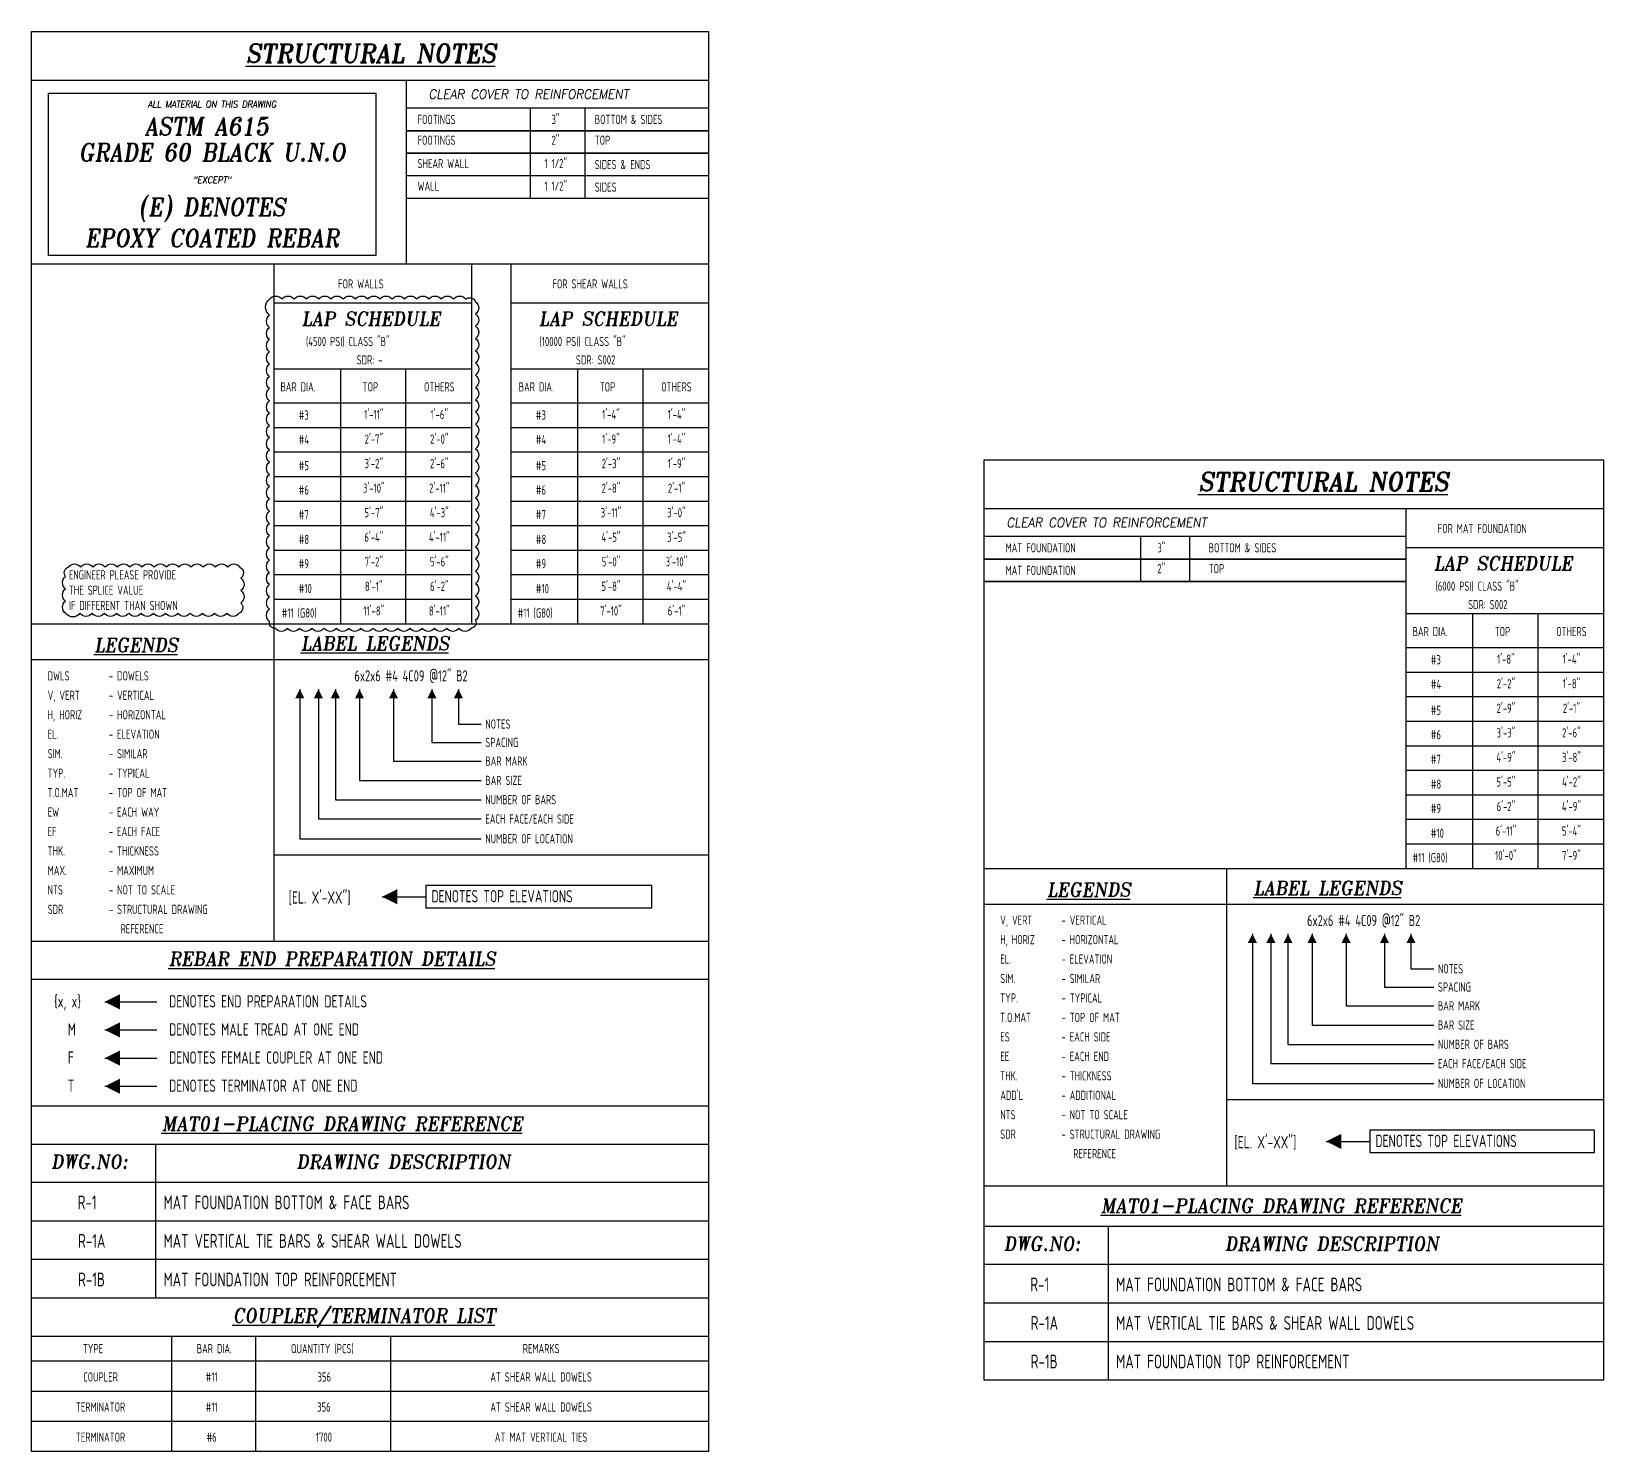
# Model space of a CAD drawing. Header units: inches. Extents: x -3675 to 26577, y -2273 to 5046.
# Drawn here: x 2384 to 3924, y 3656 to 5046 of the extents above; entities that cross this region are included whole.
import ezdxf
from ezdxf.enums import TextEntityAlignment as Align

# ---------------------------------------------------------------- set-up
doc = ezdxf.new("R2010")
doc.units = ezdxf.units.IN
doc.header["$MEASUREMENT"] = 0
doc.layers.get('0').update_dxf_attribs({"linetype": 'CONTINUOUS'})
for name, color, linetype in [('0-25', 7, 'CONTINUOUS'), ('0-25TEXT', 7, 'CONTINUOUS'), ('0-35', 3, 'CONTINUOUS'), ('0-35TEXT', 3, 'CONTINUOUS'), ('0-50', 10, 'CONTINUOUS'), ('DETAIL', 83, 'CONTINUOUS')]:
    doc.layers.add(name, color=color, linetype=linetype)
doc.styles.add('AR', font='ARCHQUIK.shx', dxfattribs={"width": 0.8})
doc.styles.add('ROMANT', font='romant')

# ---------------------------------------------------------------- blocks, each defined once
blk = doc.blocks.new('leadrblk')
blk.add_lwpolyline([(0, 0, 0, 1, 0), (1, 0, 1, 1, 0)], format="xyseb")
blk = doc.blocks.new('*U42')
blk.add_lwpolyline([(0, -159.2), (0, 0), (320.5, 0), (320.5, -159.2)], close=True)
at = {"style": 'ROMANT', "oblique": 9, "width": 0.9}
for s, height, p in [('ALL MATERIAL ON THIS DRAWING', 6.498, (160.2, -14.2)), ('ASTM A615 ', 17.33, (160.2, -41.2)), ('GRADE 60 BLACK U.N.O', 17.328, (160.2, -66.7)), ('"EXCEPT"', 6.5, (160.2, -88.4)), ('(E) DENOTES', 17.328, (160.2, -120.3)), ('EPOXY COATED REBAR', 17.328, (160.2, -150.7))]:
    blk.add_text(s, height=height, dxfattribs=at).set_placement(p, align=Align.CENTER)

msp = doc.modelspace()

# ---------------------------------------------------------------- linework, layer by layer
at = {"layer": '0-25TEXT'}
for points in [[(2647.02356, 4402.2325), (2647.02356, 4255.79675), (2824.71969, 4255.79675)], [(2665.22598, 4402.2325), (2665.22598, 4275.14867), (2824.71969, 4275.14867)], [(2681.87963, 4402.2325), (2681.87963, 4294.02349), (2824.71969, 4294.02349)], [(2705.50417, 4402.2325), (2705.50417, 4312.89831), (2824.71969, 4312.89831)], [(2738.81147, 4402.2325), (2738.81147, 4331.77312), (2824.71969, 4331.77312)], [(2776.3786, 4402.2325), (2776.3786, 4350.17103), (2824.71969, 4350.17103)], [(2802.3269, 4402.2325), (2802.3269, 4368.09182), (2824.71969, 4368.09182)], [(2727.57316, 4198.95817), (2770.77254, 4198.95817)], [(3579.89186, 4162.59439), (3579.89186, 4016.15864), (3757.58799, 4016.15864)], [(3598.09428, 4162.59439), (3598.09428, 4035.51056), (3757.58799, 4035.51056)], [(3614.74793, 4162.59439), (3614.74793, 4054.38538), (3757.58799, 4054.38538)], [(3638.37247, 4162.59439), (3638.37247, 4073.2602), (3757.58799, 4073.2602)], [(3671.67977, 4162.59439), (3671.67977, 4092.13501), (3757.58799, 4092.13501)], [(3709.2469, 4162.59439), (3709.2469, 4110.53292), (3757.58799, 4110.53292)], [(3735.1952, 4162.59439), (3735.1952, 4128.45371), (3757.58799, 4128.45371)], [(2456.07878, 4096.02808), (2507.118, 4096.02808)], [(2456.07878, 4068.47537), (2507.118, 4068.47537)], [(2456.07878, 4040.92265), (2507.118, 4040.92265)], [(2456.07878, 4013.36993), (2507.118, 4013.36993)], [(3652.0087, 3959.32006), (3695.20807, 3959.32006)]]:
    msp.add_lwpolyline(points, dxfattribs=at)
at = {"layer": '0-35', "color": 1}
for points in [[(2751.16331, 4949.26244), (3047.37572, 4949.26244)], [(3047.37572, 4949.26244), (2751.16331, 4949.26244)], [(2751.16331, 4927.15973), (3047.37572, 4927.15973)], [(3047.37572, 4927.15973), (2751.16331, 4927.15973)], [(3047.37572, 4905.05703), (2751.16331, 4905.05703)], [(3047.37572, 4882.95432), (2751.16331, 4882.95432)], [(3317.11473, 4529.70941), (3730.17028, 4529.70941)], [(3730.17028, 4529.70941), (3317.11473, 4529.70941)], [(3317.11473, 4507.60671), (3730.17028, 4507.60671)], [(3730.17028, 4507.60671), (3317.11473, 4507.60671)]]:
    msp.add_lwpolyline(points, dxfattribs=at)
at = {"layer": '0-50'}
for p, q in [((3047.37572, 4998.48672), (2384.24643, 4998.48672)), ((2751.16331, 4998.48672), (2751.16331, 4818.5718)), ((3047.37572, 4971.36515), (2751.16331, 4971.36515)), ((2872.69018, 4971.36515), (2872.69018, 4882.95432)), ((2926.23576, 4971.36515), (2926.23576, 4882.95432)), ((3047.37572, 4818.5718), (2384.24643, 4818.5718)), ((2815.13129, 4780.20157), (2621.5255, 4780.20157)), ((3047.37572, 4780.20157), (2853.76993, 4780.20157)), ((2815.13129, 4715.56924), (2621.5255, 4715.56924)), ((2750.99151, 4466.0277), (2750.99151, 4715.56924)), ((3047.37572, 4715.56924), (2853.76993, 4715.56924)), ((2983.23595, 4466.0277), (2983.23595, 4715.56924)), ((2815.13129, 4682.40336), (2621.5255, 4682.40336)), ((3047.37572, 4682.40336), (2853.76993, 4682.40336)), ((2815.13129, 4658.36162), (2621.5255, 4658.36162)), ((3047.37572, 4658.36162), (2853.76993, 4658.36162)), ((2815.13129, 4634.31988), (2621.5255, 4634.31988)), ((3047.37572, 4634.31988), (2853.76993, 4634.31988)), ((2815.13129, 4610.27814), (2621.5255, 4610.27814)), ((3047.37572, 4610.27814), (2853.76993, 4610.27814)), ((2815.13129, 4586.2364), (2621.5255, 4586.2364)), ((3047.37572, 4586.2364), (2853.76993, 4586.2364)), ((3923.77606, 4578.93369), (3317.11473, 4578.93369)), ((2815.13129, 4562.19466), (2621.5255, 4562.19466)), ((3047.37572, 4562.19466), (2853.76993, 4562.19466)), ((3730.17028, 4551.81212), (3317.11473, 4551.81212)), ((3470.17068, 4551.81212), (3470.17068, 4507.60671)), ((3518.37342, 4551.81212), (3518.37342, 4507.60671)), ((2815.13129, 4538.15292), (2621.5255, 4538.15292)), ((3047.37572, 4538.15292), (2853.76993, 4538.15292)), ((3923.77606, 4540.56346), (3730.17028, 4540.56346)), ((2815.13129, 4514.11118), (2621.5255, 4514.11118)), ((3047.37572, 4514.11118), (2853.76993, 4514.11118)), ((2815.13129, 4490.06944), (2621.5255, 4490.06944)), ((3047.37572, 4490.06944), (2853.76993, 4490.06944)), ((3047.37572, 4466.0277), (2384.24643, 4466.0277)), ((2621.5255, 4466.0277), (2621.5255, 4155.22464)), ((3923.77606, 4475.93113), (3730.17028, 4475.93113)), ((3859.63629, 4226.38959), (3859.63629, 4475.93113)), ((3923.77606, 4442.76524), (3730.17028, 4442.76524)), ((3047.37572, 4430.86182), (2384.24643, 4430.86182)), ((3923.77606, 4418.72351), (3730.17028, 4418.72351)), ((3923.77606, 4394.68177), (3730.17028, 4394.68177)), ((3923.77606, 4370.64003), (3730.17028, 4370.64003)), ((3923.77606, 4346.59829), (3730.17028, 4346.59829)), ((3923.77606, 4322.55655), (3730.17028, 4322.55655)), ((3923.77606, 4298.51481), (3730.17028, 4298.51481)), ((3923.77606, 4274.47307), (3730.17028, 4274.47307)), ((3923.77606, 4250.43133), (3730.17028, 4250.43133)), ((3047.37572, 4239.61245), (2621.5255, 4239.61245)), ((3923.77606, 4226.38959), (3317.11473, 4226.38959)), ((3554.3938, 4226.38959), (3554.3938, 3915.58653)), ((3923.77606, 4191.22371), (3317.11473, 4191.22371)), ((3047.37572, 4155.22464), (2384.24643, 4155.22464)), ((3047.37572, 4117.85348), (2384.24643, 4117.85348)), ((3047.37572, 3993.72681), (2384.24643, 3993.72681)), ((3923.77606, 3999.97434), (3554.3938, 3999.97434)), ((3047.37572, 3956.35564), (2384.24643, 3956.35564)), ((2506.19188, 3805.75127), (2506.19188, 3956.35564)), ((3047.37572, 3918.98448), (2384.24643, 3918.98448)), ((3923.77606, 3915.58653), (3317.11473, 3915.58653)), ((3047.37572, 3881.24008), (2384.24643, 3881.24008)), ((3923.77606, 3875.99405), (3317.11473, 3875.99405)), ((3439.06017, 3725.38967), (3439.06017, 3875.99405)), ((3047.37572, 3843.49567), (2384.24643, 3843.49567)), ((3923.77606, 3838.62289), (3317.11473, 3838.62289)), ((3047.37572, 3805.75127), (2384.24643, 3805.75127)), ((3923.77606, 3800.87848), (3317.11473, 3800.87848)), ((3047.37572, 3768.38011), (2384.24643, 3768.38011)), ((2521.6841, 3655.53314), (2521.6841, 3768.38011)), ((2603.90737, 3655.53314), (2603.90737, 3768.38011)), ((2736.09832, 3655.53314), (2736.09832, 3768.38011)), ((3923.77606, 3763.13408), (3317.11473, 3763.13408)), ((3047.37572, 3744.00033), (2384.24643, 3744.00033)), ((3047.37572, 3714.51127), (2384.24643, 3714.51127)), ((3047.37572, 3685.02221), (2384.24643, 3685.02221))]:
    msp.add_line(p, q, dxfattribs=at)
for points in [[(2384.24643, 3995.94812), (2384.24643, 5046.48672), (3047.37572, 5046.48672), (3047.37572, 3655.53314), (2384.24643, 3655.53314)], [(3317.11473, 3725.38967), (3317.11473, 4626.93369), (3923.77606, 4626.93369), (3923.77606, 3725.38967)], [(2770.77254, 4210.30546), (2991.36683, 4210.30546), (2991.36683, 4187.61087), (2770.77254, 4187.61087)], [(3695.20807, 3970.66735), (3914.73598, 3970.66735), (3914.73598, 3947.97276), (3695.20807, 3947.97276)]]:
    msp.add_lwpolyline(points, close=True, dxfattribs=at)
for points in [[(2621.5255, 4818.5718), (2621.5255, 4466.0277)], [(2815.13129, 4818.5718), (2815.13129, 4466.0277)], [(2853.76993, 4818.5718), (2853.76993, 4466.0277)], [(2686.85174, 4715.56924), (2686.85174, 4466.0277)], [(2919.09617, 4715.56924), (2919.09617, 4466.0277)], [(3730.17028, 4578.93369), (3730.17028, 4226.38959)], [(3795.49651, 4475.93113), (3795.49651, 4226.38959)]]:
    msp.add_lwpolyline(points, dxfattribs=at)
at = {"layer": 'DETAIL'}
for points in [[(2617.5255, 4784.20157, -0.52056705), (2629.5255, 4784.20157, -0.52056705), (2641.5255, 4784.20157, -0.52056705), (2653.5255, 4784.20157, -0.52056705), (2665.5255, 4784.20157, -0.52056705), (2677.5255, 4784.20157, -0.52056705), (2689.5255, 4784.20157, -0.52056705), (2701.5255, 4784.20157, -0.52056705), (2713.5255, 4784.20157, -0.52056705), (2725.5255, 4784.20157, -0.52056705), (2737.5255, 4784.20157, -0.52056705), (2749.5255, 4784.20157, -0.52056705), (2761.5255, 4784.20157, -0.52056705), (2773.5255, 4784.20157, -0.52056705), (2785.5255, 4784.20157, -0.52056705), (2797.5255, 4784.20157, -0.52056705), (2809.5255, 4784.20157, -0.52056705), (2819.13129, 4781.80736, -0.52056705), (2819.13129, 4769.80736, -0.52056705), (2819.13129, 4757.80736, -0.52056705), (2819.13129, 4745.80736, -0.52056705), (2819.13129, 4733.80736, -0.52056705), (2819.13129, 4721.80736, -0.52056705), (2819.13129, 4709.80736, -0.52056705), (2819.13129, 4697.80736, -0.52056705), (2819.13129, 4685.80736, -0.52056705), (2819.13129, 4673.80736, -0.52056705), (2819.13129, 4661.80736, -0.52056705), (2819.13129, 4649.80736, -0.52056705), (2819.13129, 4637.80736, -0.52056705), (2819.13129, 4625.80736, -0.52056705), (2819.13129, 4613.80736, -0.52056705), (2819.13129, 4601.80736, -0.52056705), (2819.13129, 4589.80736, -0.52056705), (2819.13129, 4577.80736, -0.52056705), (2819.13129, 4565.80736, -0.52056705), (2819.13129, 4553.80736, -0.52056705), (2819.13129, 4541.80736, -0.52056705), (2819.13129, 4529.80736, -0.52056705), (2819.13129, 4517.80736, -0.52056705), (2819.13129, 4505.80736, -0.52056705), (2819.13129, 4493.80736, -0.52056705), (2819.13129, 4481.80736, -0.52056705), (2819.13129, 4469.80736, -0.52056705), (2814.91094, 4462.0277, -0.52056705), (2802.91094, 4462.0277, -0.52056705), (2790.91094, 4462.0277, -0.52056705), (2778.91094, 4462.0277, -0.52056705), (2766.91094, 4462.0277, -0.52056705), (2754.91094, 4462.0277, -0.52056705), (2742.91094, 4462.0277, -0.52056705), (2730.91094, 4462.0277, -0.52056705), (2718.91094, 4462.0277, -0.52056705), (2706.91094, 4462.0277, -0.52056705), (2694.91094, 4462.0277, -0.52056705), (2682.91094, 4462.0277, -0.52056705), (2670.91094, 4462.0277, -0.52056705), (2658.91094, 4462.0277, -0.52056705), (2646.91094, 4462.0277, -0.52056705), (2634.91094, 4462.0277, -0.52056705), (2622.91094, 4462.0277, -0.52056705), (2617.5255, 4468.64226, -0.52056705), (2617.5255, 4480.64226, -0.52056705), (2617.5255, 4492.64226, -0.52056705), (2617.5255, 4504.64226, -0.52056705), (2617.5255, 4516.64226, -0.52056705), (2617.5255, 4528.64226, -0.52056705), (2617.5255, 4540.64226, -0.52056705), (2617.5255, 4552.64226, -0.52056705), (2617.5255, 4564.64226, -0.52056705), (2617.5255, 4576.64226, -0.52056705), (2617.5255, 4588.64226, -0.52056705), (2617.5255, 4600.64226, -0.52056705), (2617.5255, 4612.64226, -0.52056705), (2617.5255, 4624.64226, -0.52056705), (2617.5255, 4636.64226, -0.52056705), (2617.5255, 4648.64226, -0.52056705), (2617.5255, 4660.64226, -0.52056705), (2617.5255, 4672.64226, -0.52056705), (2617.5255, 4684.64226, -0.52056705), (2617.5255, 4696.64226, -0.52056705), (2617.5255, 4708.64226, -0.52056705), (2617.5255, 4720.64226, -0.52056705), (2617.5255, 4732.64226, -0.52056705), (2617.5255, 4744.64226, -0.52056705), (2617.5255, 4756.64226, -0.52056705), (2617.5255, 4768.64226, -0.52056705)], [(2417.74308, 4476.6036, -0.52056705), (2417.74308, 4488.6036, -0.52056705), (2417.74308, 4500.6036, -0.52056705), (2417.74308, 4512.6036, -0.52056705), (2420.44308, 4521.9036, -0.52056705), (2432.44308, 4521.9036, -0.52056705), (2444.44308, 4521.9036, -0.52056705), (2456.44308, 4521.9036, -0.52056705), (2468.44308, 4521.9036, -0.52056705), (2480.44308, 4521.9036, -0.52056705), (2492.44308, 4521.9036, -0.52056705), (2504.44308, 4521.9036, -0.52056705), (2516.44308, 4521.9036, -0.52056705), (2528.44308, 4521.9036, -0.52056705), (2540.44308, 4521.9036, -0.52056705), (2552.44308, 4521.9036, -0.52056705), (2564.44308, 4521.9036, -0.52056705), (2576.44308, 4521.9036, -0.52056705), (2588.44308, 4521.9036, -0.52056705), (2589.3948, 4510.85533, -0.52056705), (2589.3948, 4498.85533, -0.52056705), (2589.3948, 4486.85533, -0.52056705), (2587.64652, 4476.6036, -0.52056705), (2575.64652, 4476.6036, -0.52056705), (2563.64652, 4476.6036, -0.52056705), (2551.64652, 4476.6036, -0.52056705), (2539.64652, 4476.6036, -0.52056705), (2527.64652, 4476.6036, -0.52056705), (2515.64652, 4476.6036, -0.52056705), (2503.64652, 4476.6036, -0.52056705), (2491.64652, 4476.6036, -0.52056705), (2479.64652, 4476.6036, -0.52056705), (2467.64652, 4476.6036, -0.52056705), (2455.64652, 4476.6036, -0.52056705), (2443.64652, 4476.6036, -0.52056705), (2431.64652, 4476.6036, -0.52056705)]]:
    msp.add_lwpolyline(points, format="xyb", close=True, dxfattribs=at)

# ---------------------------------------------------------------- block references
at = {"layer": '0-25'}
msp.add_blockref('*U42', (2400.92626, 4986.14001), dxfattribs=at)
at = {"layer": '0-25TEXT', "xscale": 8.998299212602461, "yscale": 3.60113385826844, "zscale": 4.800000000000001, "rotation": 270.0000046056895}
for p in [(2647.02356, 4402.2325), (2665.22598, 4402.2325), (2681.87963, 4402.2325), (2705.50417, 4402.2325), (2738.81147, 4402.2325), (2776.3786, 4402.2325), (2802.3269, 4402.2325), (3579.89186, 4162.59439), (3598.09428, 4162.59439), (3614.74793, 4162.59439), (3638.37247, 4162.59439), (3671.67977, 4162.59439), (3709.2469, 4162.59439), (3735.1952, 4162.59439)]:
    msp.add_blockref('leadrblk', p, dxfattribs=at)
at = {"layer": '0-25TEXT', "xscale": 14.99716535433071, "yscale": 6.001889763779527}
for p, zscale in [((2727.57316, 4198.95817), 2), ((2456.07878, 4096.02808), 4), ((2456.07878, 4068.47537), 4), ((2456.07878, 4040.92265), 4), ((2456.07878, 4013.36993), 4), ((3652.0087, 3959.32006), 2)]:
    msp.add_blockref('leadrblk', p, dxfattribs=dict(at, zscale=zscale))

# ---------------------------------------------------------------- texts
at = {"linetype": 'Continuous', "style": 'ROMANT', "oblique": 9, "width": 0.95}
for s, height, p in [('%%USTRUCTURAL NOTES', 18, (2716.66889, 5016.09637)), ('LAP SCHEDULE', 13.5, (2716.70552, 4758.36704)), ('LAP SCHEDULE', 13.5, (2948.94996, 4758.36704)), ('%%USTRUCTURAL NOTES', 18, (3649.53719, 4596.54335)), ('LAP SCHEDULE', 13.5, (3825.3503, 4518.72893)), ('%%ULEGENDS', 13.5, (2486.71749, 4438.8757)), ('%%ULABEL LEGENDS', 13.5, (2720.63648, 4440.49376)), ('%%ULEGENDS', 13.5, (3419.58579, 4199.23759)), ('%%ULABEL LEGENDS', 13.5, (3653.50477, 4200.85565))]:
    msp.add_text(s, height=height, dxfattribs=at).set_placement(p, align=Align.CENTER)
for s, height, p in [('CLEAR COVER TO REINFORCEMENT', 9, (2773.11289, 4980.54862)), ('CLEAR COVER TO REINFORCEMENT', 9, (3339.06431, 4560.99559)), ('%%UREBAR END PREPARATION DETAILS', 13.5, (2518.69537, 4131.50449)), ('%%UMAT01-PLACING DRAWING REFERENCE', 13.5, (2511.87216, 3970.00666)), ('DWG.NO:', 13.5, (2403.42207, 3932.67151)), ('DRAWING DESCRIPTION', 13.5, (2643.62618, 3932.67151)), ('%%UMAT01-PLACING DRAWING REFERENCE', 13.5, (3431.50401, 3889.64506)), ('DWG.NO:', 13.5, (3336.29037, 3852.30992)), ('DRAWING DESCRIPTION', 13.5, (3552.89494, 3852.30992)), ('%%UCOUPLER/TERMINATOR LIST', 13.5, (2581.2799, 3782.03112))]:
    msp.add_text(s, height=height, dxfattribs=at).set_placement(p)
at = {"layer": '0-35', "style": 'AR', "width": 0.8}
for s, p in [('R-1', (2429.54332, 3892.82132)), ('MAT FOUNDATION BOTTOM & FACE BARS', (2513.58243, 3892.82132)), ('R-1A', (2429.95519, 3855.07692)), ('MAT VERTICAL TIE BARS & SHEAR WALL DOWELS', (2513.58243, 3855.07692)), ('R-1B', (2429.95519, 3817.33252)), ('MAT FOUNDATION TOP REINFORCEMENT', (2513.58243, 3817.33252)), ('R-1', (3362.41162, 3812.45973)), ('MAT FOUNDATION BOTTOM & FACE BARS', (3446.45073, 3812.45973)), ('R-1A', (3362.82349, 3774.71533)), ('MAT VERTICAL TIE BARS & SHEAR WALL DOWELS', (3446.45073, 3774.71533)), ('R-1B', (3362.82349, 3736.97092)), ('MAT FOUNDATION TOP REINFORCEMENT', (3446.45073, 3736.97092))]:
    msp.add_text(s, height=13.5, dxfattribs=at).set_placement(p)
at = {"layer": '0-35TEXT', "style": 'AR', "width": 0.8}
for s, height, p in [('FOOTINGS', 9, (2762.33614, 4955.78708)), ('3"', 9, (2893.50402, 4955.78708)), ('BOTTOM & SIDES', 9, (2935.91305, 4955.78708)), ('FOOTINGS', 9, (2762.33614, 4935.4379)), ('2"', 9, (2893.50402, 4935.4379)), ('TOP', 9, (2935.91305, 4935.4379)), ('SHEAR WALL', 9, (2762.33614, 4912.56723)), ('1 1/2"', 9, (2886.58043, 4912.56723)), ('SIDES & ENDS', 9, (2935.91305, 4911.58167)), ('WALL', 9, (2762.33614, 4890.46452)), ('1 1/2"', 9, (2886.58043, 4890.46452)), ('SIDES', 9, (2935.91305, 4889.47896)), ('FOR WALLS', 9, (2684.53741, 4794.71905)), ('FOR SHEAR WALLS', 9, (2894.50761, 4794.71905)), ('(4500 PSI) CLASS "B"', 9, (2653.0589, 4738.30723)), ('(10000 PSI) CLASS "B"', 9, (2881.78241, 4738.30723)), ('SDR: -', 9, (2702.76003, 4720.27898)), ('SDR: S002', 9, (2917.496, 4720.27898)), ('BAR DIA.', 9.015652, (2628.11243, 4693.85076)), ('BAR DIA.', 9.015652, (2861.38439, 4693.85076)), ('#3', 9.015652, (2645.95672, 4666.21906)), ('#3', 9.015652, (2878.20116, 4666.21906)), ('#4', 9.015652, (2645.95672, 4642.17732)), ('#4', 9.015652, (2878.20116, 4642.17732)), ('#5', 9.015652, (2645.95672, 4616.72564)), ('#5', 9.015652, (2878.20116, 4616.72564)), ('#6', 9.015652, (2645.95672, 4592.81821)), ('#6', 9.015652, (2878.20116, 4592.81821)), ('#7', 9.015652, (2645.95672, 4568.68223)), ('#7', 9.015652, (2878.20116, 4568.68223)), ('FOR MAT FOUNDATION', 9, (3761.34061, 4555.08094)), ('#8', 9.015652, (2645.95672, 4544.42203)), ('#8', 9.015652, (2878.20116, 4544.42203)), ('MAT FOUNDATION', 9, (3338.19949, 4536.23405)), ('3"', 9, (3486.83687, 4536.23405)), ('BOTTOM & SIDES', 9, (3537.11999, 4536.23405)), ('#9', 9.015652, (2645.95672, 4520.64376)), ('#9', 9.015652, (2878.20116, 4520.64376)), ('2"', 9, (3486.83687, 4515.88487)), ('MAT FOUNDATION', 9, (3338.19949, 4514.13135)), ('TOP', 9, (3537.11999, 4515.88487)), ('#10', 9.015652, (2645.95672, 4496.35813)), ('#10', 9.015652, (2878.20116, 4496.35813)), ('(6000 PSI) CLASS "B"', 9, (3759.17054, 4498.66912)), ('#11 (G80)', 9.015652, (2629.31823, 4472.36914)), ('#11 (G80)', 9.015652, (2860.34025, 4472.36914)), ('SDR: S002', 9, (3791.2051, 4480.64087)), ('BAR DIA.', 9.015652, (3736.75721, 4454.21265)), ('#3', 9.015652, (3754.6015, 4426.58095)), ('DWLS', 9, (2400.12703, 4410.8137)), ('- DOWELS', 9, (2460.03984, 4410.8137)), ('#4', 9.015652, (3754.6015, 4402.53921)), ('V, VERT', 9, (2400.12703, 4391.75657)), ('- VERTICAL', 9, (2460.03984, 4391.75657)), ('H, HORIZ', 9, (2400.12703, 4372.69945)), ('- HORIZONTAL', 9, (2460.03984, 4372.69945)), ('NOTES', 9, (2828.71969, 4363.59182)), ('#5', 9.015652, (3754.6015, 4377.08753)), ('EL.', 9, (2400.12703, 4353.64233)), ('- ELEVATION', 9, (2460.03984, 4353.64233)), ('#6', 9.015652, (3754.6015, 4353.1801)), ('SIM.', 9, (2400.12703, 4334.58521)), ('- SIMILAR', 9, (2460.03984, 4334.58521)), ('SPACING', 9, (2828.71969, 4345.67103)), ('BAR MARK', 9, (2828.71969, 4327.27312)), ('#7', 9.015652, (3754.6015, 4329.04412)), ('TYP.', 9, (2400.12703, 4315.52809)), ('- TYPICAL', 9, (2460.03984, 4315.52809)), ('BAR SIZE', 9, (2828.71969, 4308.39831)), ('#8', 9.015652, (3754.6015, 4304.78392)), ('T.O.MAT', 9, (2400.12703, 4296.47097)), ('- TOP OF MAT', 9, (2460.03984, 4296.47097)), ('NUMBER OF BARS', 9, (2828.71969, 4289.52349)), ('EW', 9, (2400.12703, 4277.41385)), ('- EACH WAY', 9, (2460.03984, 4277.41385)), ('#9', 9.015652, (3754.6015, 4281.00565)), ('EF', 9, (2400.12703, 4258.35673)), ('- EACH FACE', 9, (2460.03984, 4258.35673)), ('EACH FACE/EACH SIDE', 9, (2828.71969, 4270.64867)), ('#10', 9.015652, (3754.6015, 4256.72002)), ('NUMBER OF LOCATION', 9, (2828.71969, 4251.29675)), ('THK.', 9, (2400.12703, 4239.29961)), ('- THICKNESS', 9, (2460.03984, 4239.29961)), ('#11 (G80)', 9.015652, (3736.68522, 4232.73103)), ('MAX.', 9, (2400.12703, 4220.24249)), ('- MAXIMUM', 9, (2460.03984, 4220.24249)), ('NTS', 9, (2400.12703, 4201.18537)), ('- NOT TO SCALE', 9, (2460.03984, 4201.18537)), ('[EL. X\'-XX"]', 12, (2636.16047, 4192.17919)), ('DENOTES TOP ELEVATIONS', 12, (2775.91542, 4193.44285)), ('SDR', 9, (2400.12703, 4182.12825)), ('- STRUCTURAL DRAWING', 9, (2460.03984, 4182.12825)), ('V, VERT', 9, (3332.99533, 4171.52557)), ('- VERTICAL', 9, (3392.90814, 4171.52557)), ('REFERENCE', 9, (2471.5973, 4163.07113)), ('H, HORIZ', 9, (3332.99533, 4152.46845)), ('- HORIZONTAL', 9, (3392.90814, 4152.46845)), ('EL.', 9, (3332.99533, 4133.41132)), ('- ELEVATION', 9, (3392.90814, 4133.41132)), ('NOTES', 9, (3761.58799, 4123.95371)), ('SIM.', 9, (3332.99533, 4114.3542)), ('- SIMILAR', 9, (3392.90814, 4114.3542)), ('SPACING', 9, (3761.58799, 4106.03292)), ('{x, x}', 12, (2406.28725, 4090.55231)), ('DENOTES END PREPARATION DETAILS', 12, (2519.04717, 4090.55231)), ('TYP.', 9, (3332.99533, 4095.29708)), ('- TYPICAL', 9, (3392.90814, 4095.29708)), ('BAR MARK', 9, (3761.58799, 4087.63501)), ('T.O.MAT', 9, (3332.99533, 4076.23996)), ('- TOP OF MAT', 9, (3392.90814, 4076.23996)), ('M', 12, (2419.82168, 4062.99959)), ('DENOTES MALE TREAD AT ONE END', 12, (2519.04717, 4062.99959)), ('ES', 9, (3332.99533, 4057.18284)), ('- EACH SIDE', 9, (3392.90814, 4057.18284)), ('BAR SIZE', 9, (3761.58799, 4068.7602)), ('NUMBER OF BARS', 9, (3761.58799, 4049.88538)), ('F', 12, (2419.82168, 4035.44687)), ('DENOTES FEMALE COUPLER AT ONE END', 12, (2519.04717, 4035.44687)), ('EE', 9, (3332.99533, 4038.12572)), ('- EACH END', 9, (3392.90814, 4038.12572)), ('EACH FACE/EACH SIDE', 9, (3761.58799, 4031.01056)), ('T', 12, (2419.82168, 4007.89415)), ('DENOTES TERMINATOR AT ONE END', 12, (2519.04717, 4007.89415)), ('THK.', 9, (3332.99533, 4019.0686)), ('- THICKNESS', 9, (3392.90814, 4019.0686)), ('NUMBER OF LOCATION', 9, (3761.58799, 4011.65864)), ("ADD'L", 9, (3332.99533, 4000.01148)), ('- ADDITIONAL', 9, (3392.90814, 4000.01148)), ('NTS', 9, (3332.99533, 3980.95436)), ('- NOT TO SCALE', 9, (3392.90814, 3980.95436)), ('SDR', 9, (3332.99533, 3961.89724)), ('- STRUCTURAL DRAWING', 9, (3392.90814, 3961.89724)), ('[EL. X\'-XX"]', 12, (3562.30803, 3952.54108)), ('DENOTES TOP ELEVATIONS', 12, (3700.35095, 3953.80474)), ('REFERENCE', 9, (3404.4656, 3942.84012)), ('TYPE', 9, (2434.65382, 3751.85946))]:
    msp.add_text(s, height=height, dxfattribs=at).set_placement(p)
at = {"layer": '0-35TEXT', "color": 0, "style": 'AR', "width": 0.8}
for p in [(2708.5609, 4693.85076), (2940.80533, 4693.85076), (3817.20568, 4454.21265)]:
    msp.add_text('TOP', height=9.015652, dxfattribs=at).set_placement(p)
for s, p in [('OTHERS', (2783.64548, 4693.85076)), ('OTHERS', (3015.88991, 4693.85076)), ('1\'-11"', (2719.5057, 4666.75318)), ('1\'-6"', (2783.64548, 4666.75318)), ('1\'-4"', (2951.75014, 4666.75318)), ('1\'-4"', (3015.88991, 4666.75318)), ('2\'-7"', (2719.5057, 4642.71144)), ('2\'-0"', (2783.64548, 4642.71144)), ('1\'-9"', (2951.75014, 4642.71144)), ('1\'-4"', (3015.88991, 4642.71144)), ('3\'-2"', (2719.5057, 4618.6697)), ('2\'-6"', (2783.64548, 4618.6697)), ('2\'-3"', (2951.75014, 4618.6697)), ('1\'-9"', (3015.88991, 4618.6697)), ('3\'-10"', (2719.5057, 4594.62796)), ('2\'-11"', (2783.64548, 4594.62796)), ('2\'-8"', (2951.75014, 4594.62796)), ('2\'-1"', (3015.88991, 4594.62796)), ('5\'-7"', (2719.5057, 4570.58622)), ('4\'-3"', (2783.64548, 4570.58622)), ('3\'-11"', (2951.75014, 4570.58622)), ('3\'-0"', (3015.88991, 4570.58622)), ('6\'-4"', (2719.5057, 4546.54448)), ('4\'-11"', (2783.64548, 4546.54448)), ('4\'-5"', (2951.75014, 4546.54448)), ('3\'-5"', (3015.88991, 4546.54448)), ('7\'-2"', (2719.5057, 4522.50274)), ('5\'-6"', (2783.64548, 4522.50274)), ('5\'-0"', (2951.75014, 4522.50274)), ('3\'-10"', (3015.88991, 4522.50274)), ('8\'-1"', (2719.5057, 4498.461)), ('6\'-2"', (2783.64548, 4498.461)), ('5\'-8"', (2951.75014, 4498.461)), ('4\'-4"', (3015.88991, 4498.461)), ('11\'-8"', (2719.5057, 4474.41926)), ('8\'-11"', (2783.64548, 4474.41926)), ('7\'-10"', (2951.75014, 4474.41926)), ('6\'-1"', (3015.88991, 4474.41926)), ('OTHERS', (3892.29026, 4454.21265)), ('1\'-8"', (3828.15048, 4427.11507)), ('1\'-4"', (3892.29026, 4427.11507)), ('2\'-2"', (3828.15048, 4403.07333)), ('1\'-8"', (3892.29026, 4403.07333)), ('2\'-9"', (3828.15048, 4379.03159)), ('2\'-1"', (3892.29026, 4379.03159)), ('3\'-3"', (3828.15048, 4354.98985)), ('2\'-6"', (3892.29026, 4354.98985)), ('4\'-9"', (3828.15048, 4330.94811)), ('3\'-8"', (3892.29026, 4330.94811)), ('5\'-5"', (3828.15048, 4306.90637)), ('4\'-2"', (3892.29026, 4306.90637)), ('6\'-2"', (3828.15048, 4282.86463)), ('4\'-9"', (3892.29026, 4282.86463)), ('6\'-11"', (3828.15048, 4258.82289)), ('5\'-4"', (3892.29026, 4258.82289)), ('10\'-0"', (3828.15048, 4234.78115)), ('7\'-9"', (3892.29026, 4234.78115))]:
    msp.add_text(s, height=9.015652, dxfattribs=at).set_placement(p, align=Align.CENTER)
at = {"layer": '0-35TEXT', "style": 'AR', "width": 0.8}
for p in [(2811.41075, 4409.91839), (3744.27905, 4170.28028)]:
    msp.add_text('6x2x6 #4 4C09 @12" B2', height=10.7999999, dxfattribs=at).set_placement(p, align=Align.RIGHT)
for s, p in [('BAR DIA.', (2563.3189, 3751.85946)), ('QUANTITY (PCS)', (2669.17018, 3751.85946)), ('REMARKS', (2883.35282, 3751.85946)), ('COUPLER', (2451.90576, 3724.10955)), ('#11', (2560.71763, 3724.10955)), ('356', (2671.06458, 3724.10955)), ('AT SHEAR WALL DOWELS', (2883.35282, 3724.10955)), ('TERMINATOR', (2451.90576, 3694.62048)), ('#11', (2560.71763, 3694.62048)), ('356', (2670.63464, 3694.62048)), ('AT SHEAR WALL DOWELS', (2883.35282, 3694.62048)), ('TERMINATOR', (2451.90576, 3665.13142)), ('#6', (2560.71763, 3665.13142)), ('1700', (2670.63464, 3665.13142)), ('AT MAT VERTICAL TIES', (2883.35282, 3665.13142))]:
    msp.add_text(s, height=9, dxfattribs=at).set_placement(p, align=Align.CENTER)
at = {"layer": 'DETAIL', "insert": (2420.89308, 4518.7536), "char_height": 9, "width": 237.6, "attachment_point": 1, "style": 'AR'}
msp.add_mtext('ENGINEER PLEASE PROVIDE \\PTHE SPLICE VALUE \\PIF DIFFERENT THAN SHOWN', dxfattribs=at)

doc.saveas('drawing.dxf')
